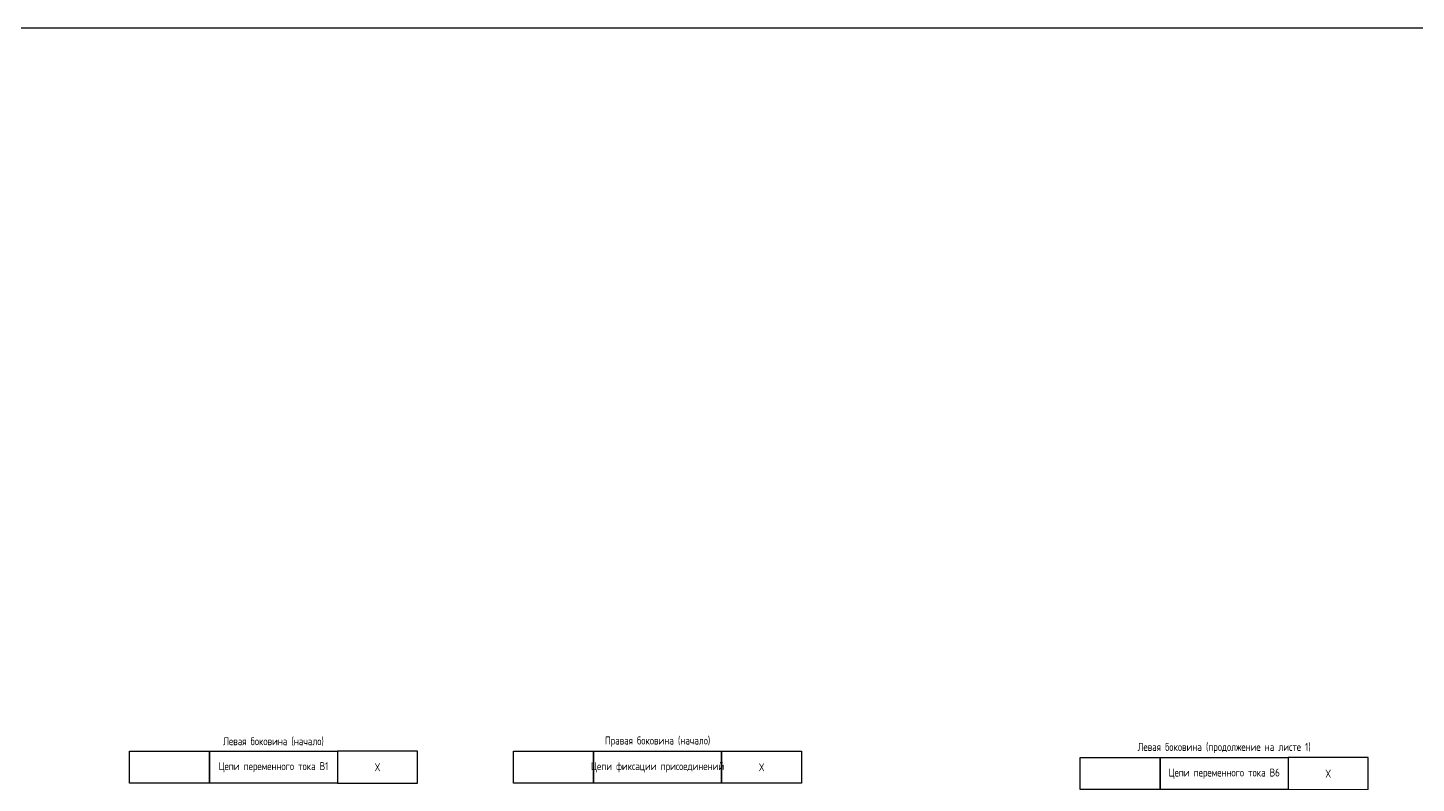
# Model space of a CAD drawing. Header units: millimetres. Extents: x -997 to 6341, y -90 to 618.
# Drawn here: x 5059.2 to 5493, y 382 to 618 of the extents above; entities that cross this region are included whole.
import ezdxf

# ---------------------------------------------------------------- set-up
doc = ezdxf.new("R2010")
doc.units = ezdxf.units.MM
doc.styles.add('Gost_type_A', font='GOST_A.TTF')

msp = doc.modelspace()

# ---------------------------------------------------------------- linework, layer by layer
for points in [[(-997, 618), (6340.99, 618), (6340.99, -90), (-997, -90)], [(5091, 392), (5116, 392), (5116, 382), (5091, 382)], [(5116, 392), (5156, 392), (5156, 382), (5116, 382)], [(5181, 392), (5156, 392), (5156, 382), (5181, 382)], [(5211, 392), (5236, 392), (5236, 382), (5211, 382)], [(5236, 392), (5276, 392), (5276, 382), (5236, 382)], [(5276, 392), (5301, 392), (5301, 382), (5276, 382)], [(5388, 390), (5413, 390), (5413, 380), (5388, 380)], [(5413, 390), (5453, 390), (5453, 380), (5413, 380)], [(5478, 390), (5453, 390), (5453, 380), (5478, 380)]]:
    msp.add_lwpolyline(points, close=True)

# ---------------------------------------------------------------- texts
at = {"char_height": 2.5, "attachment_point": 5, "style": 'Gost_type_A'}
for s, insert, width in [('Левая боковина (начало)', (5136, 395), 90), ('Правая боковина (начало)', (5256, 395), 90), ('Левая боковина (продолжение на листе 1)', (5433, 393), 90), ('Цепи переменного тока В1', (5136, 387), 40), ('X', (5168.5, 387), 25), ('Цепи фиксации присоединений', (5256, 387), 40), ('X', (5288.5, 387), 25), ('Цепи переменного тока В6', (5433, 385), 40), ('X', (5465.5, 385), 25)]:
    msp.add_mtext(s, dxfattribs=dict(at, insert=insert, width=width))

doc.saveas('drawing.dxf')
